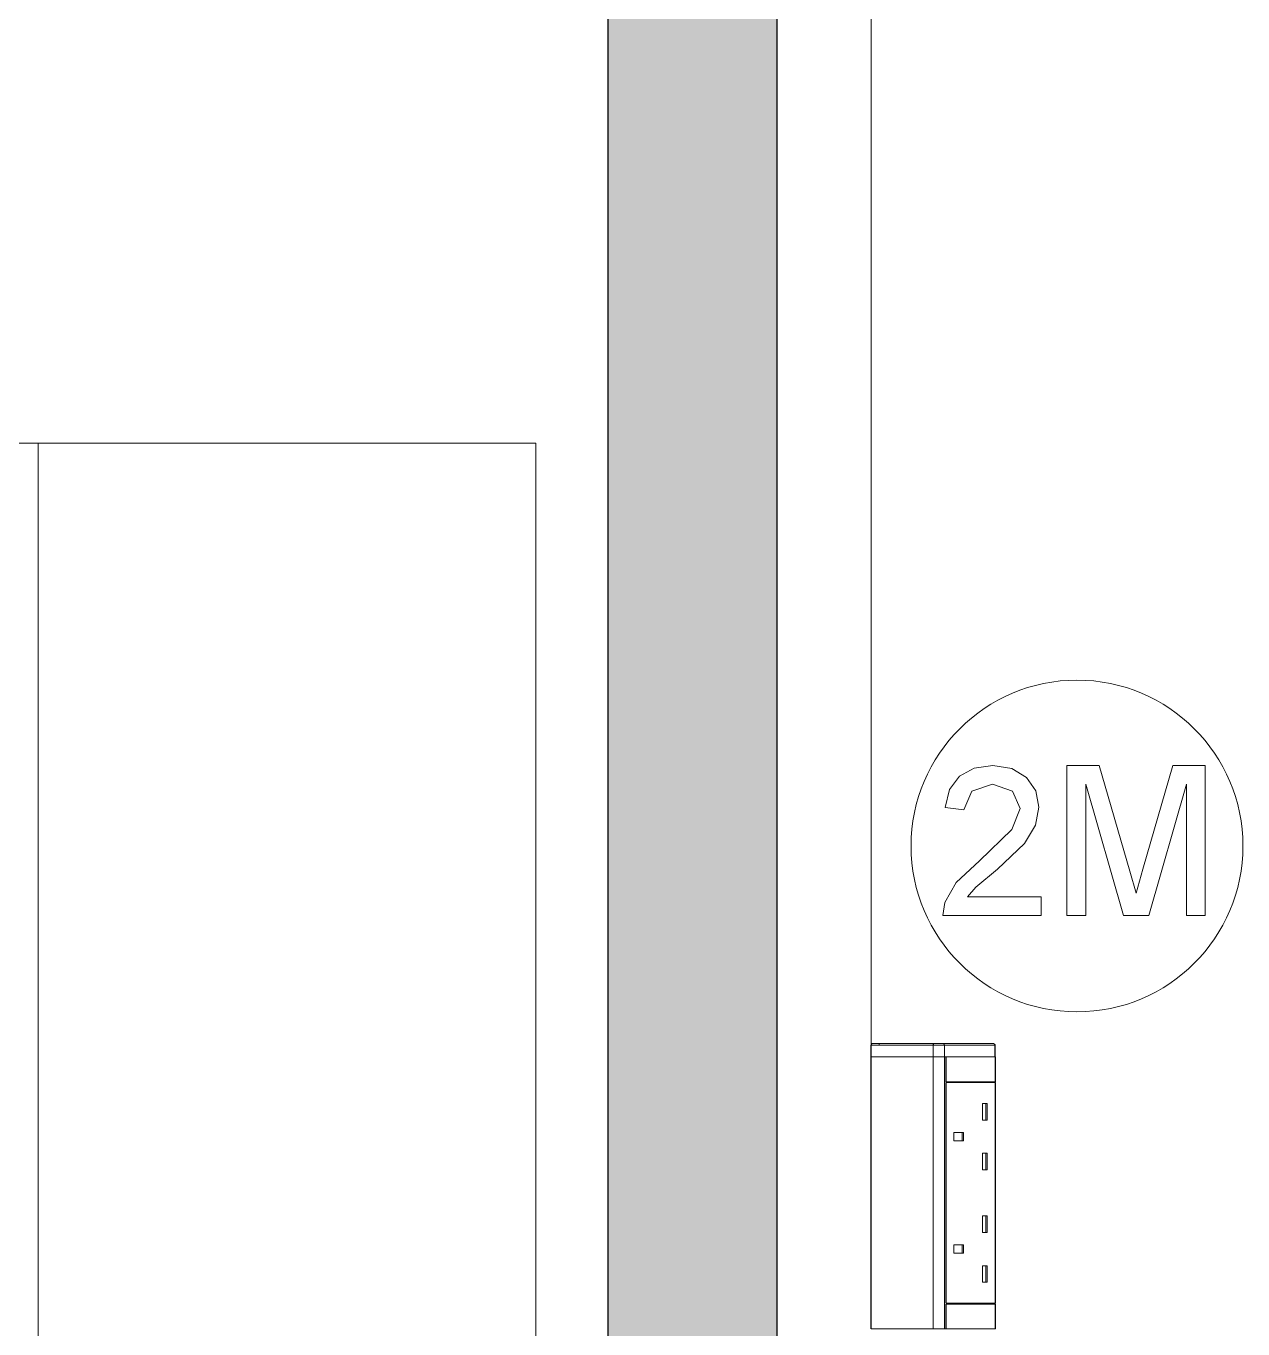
# Model space of a CAD drawing. Header units: millimetres. Extents: x 155927 to 295199, y -4084 to 97293.
# Drawn here: x 183300 to 184034, y 9682 to 10467 of the extents above; entities that cross this region are included whole.
import ezdxf

# ---------------------------------------------------------------- set-up
doc = ezdxf.new("R2010")
doc.units = ezdxf.units.MM
doc.header["$MEASUREMENT"] = 0
for name, color, linetype, lineweight in [('A-WALL-PATT', 7, 'CONTINUOUS', 9), ('I-FURN', 8, 'CONTINUOUS', 9), ('I-WALL', 7, 'CONTINUOUS', 9)]:
    doc.layers.add(name, color=color, linetype=linetype, lineweight=lineweight)

msp = doc.modelspace()

# ---------------------------------------------------------------- hatches: boundary and pattern name
at = {"layer": 'A-WALL-PATT'}
msp.add_hatch(color=256, dxfattribs=at).paths.add_polyline_path([(183650.83, 9369.61), (183752.83, 9369.61), (183752.83, 13505.61), (183650.83, 13505.61), (183650.83, 9475.51)], flags=0)

# ---------------------------------------------------------------- linework, layer by layer
at = {"layer": 'I-FURN'}
for p, q in [((183809.38, 10568.71), (183809.38, 9852.71)), ((183809.38, 9852.71), (183809.38, 10568.71)), ((183307.47, 10215.69), (183137.47, 10215.69)), ((183607.47, 10215.69), (183307.47, 10215.69)), ((183307.47, 10215.69), (183307.47, 9415.69)), ((183607.47, 9415.69), (183607.47, 10215.69)), ((183871.46, 10019.74), (183862.66, 10014.86)), ((183882.82, 10021.37), (183871.46, 10019.74)), ((183894.27, 10019.56), (183882.82, 10021.37)), ((183903.05, 10014.13), (183894.27, 10019.56)), ((183946.9, 10021.37), (183927.46, 10021.37)), ((183927.46, 10021.37), (183927.46, 9930.96)), ((183965.4, 9957.64), (183946.9, 10021.37)), ((183991.36, 10021.37), (183973.17, 9958.75)), ((184010.8, 10021.37), (183991.36, 10021.37)), ((184010.8, 9930.96), (184010.8, 10021.37)), ((183862.66, 10014.86), (183856.74, 10006.87)), ((183870.05, 10005.94), (183882.58, 10010.07)), ((183882.58, 10010.07), (183894.6, 10005.84)), ((183908.64, 10006.02), (183903.05, 10014.13)), ((183938.76, 9930.96), (183938.76, 10010.07)), ((183938.76, 10010.07), (183961.47, 9930.96)), ((183976.79, 9930.96), (183999.5, 10010.07)), ((183999.5, 10010.07), (183999.5, 9930.96)), ((183856.74, 10006.87), (183854, 9995.94)), ((183865.3, 9994.53), (183870.05, 10005.94)), ((183894.6, 10005.84), (183899.2, 9995.48)), ((183910.5, 9996.16), (183908.64, 10006.02)), ((183854, 9995.94), (183865.3, 9994.53)), ((183899.2, 9995.48), (183894.32, 9982.68)), ((183908.49, 9985.45), (183910.5, 9996.16)), ((183901.82, 9974.36), (183908.49, 9985.45)), ((183894.32, 9982.68), (183874.81, 9963.85)), ((183885.63, 9958.88), (183901.82, 9974.36)), ((183874.81, 9963.85), (183860.66, 9950.75)), ((183872.63, 9948.01), (183885.63, 9958.88)), ((183969.13, 9944.33), (183965.4, 9957.64)), ((183973.17, 9958.75), (183969.13, 9944.33)), ((183860.66, 9950.75), (183853.8, 9938.75)), ((183867.53, 9942.26), (183872.63, 9948.01)), ((183853.8, 9938.75), (183852.58, 9930.96)), ((183911.92, 9942.26), (183867.53, 9942.26)), ((183911.92, 9930.96), (183911.92, 9942.26)), ((183852.58, 9930.96), (183911.92, 9930.96)), ((183927.46, 9930.96), (183938.76, 9930.96)), ((183961.47, 9930.96), (183976.79, 9930.96)), ((183999.5, 9930.96), (184010.8, 9930.96)), ((183809.37, 9845.71), (183809.37, 9852.71)), ((183846.84, 9852.71), (183809.38, 9852.71)), ((183809.38, 9852.71), (183809.38, 9845.71)), ((183814.37, 9853.71), (183810.38, 9853.71)), ((183810.38, 9853.71), (183847.4, 9853.71)), ((183814.37, 9853.71), (183814.37, 9852.71)), ((183852.94, 9853.71), (183814.37, 9853.71)), ((183853.76, 9852.71), (183846.84, 9852.71)), ((183846.84, 9852.71), (183846.84, 9845.71)), ((183847.4, 9853.71), (183852.94, 9853.71)), ((183852.94, 9853.71), (183883.22, 9853.71)), ((183852.94, 9853.71), (183883.22, 9853.71)), ((183884.04, 9852.71), (183853.76, 9852.71)), ((183853.76, 9852.71), (183853.76, 9845.71)), ((183883.89, 9853.45), (183883.85, 9853.48)), ((183884.22, 9852.71), (183884.04, 9852.71)), ((183884.04, 9852.71), (183884.04, 9845.71)), ((183884.22, 9852.71), (183884.22, 9845.71)), ((183884.22, 9852.71), (183884.22, 9845.71)), ((183884.22, 9845.71), (183884.22, 9852.71)), ((183809.37, 9681.71), (183809.37, 9845.61)), ((183846.84, 9845.71), (183809.38, 9845.71)), ((183809.38, 9845.61), (183809.38, 9681.71)), ((183809.38, 9845.61), (183846.84, 9845.61)), ((183853.76, 9845.71), (183846.84, 9845.71)), ((183846.84, 9845.61), (183846.84, 9681.71)), ((183846.84, 9845.61), (183853.76, 9845.61)), ((183884.04, 9845.71), (183853.76, 9845.71)), ((183853.76, 9845.61), (183853.76, 9681.71)), ((183854.39, 9845.61), (183853.76, 9845.61)), ((183854.39, 9830.65), (183854.39, 9845.61)), ((183854.59, 9845.65), (183854.59, 9830.65)), ((183884.42, 9845.65), (183854.59, 9845.65)), ((183884.22, 9845.71), (183884.04, 9845.71)), ((183884.22, 9845.61), (183884.22, 9681.71)), ((183884.42, 9830.65), (183884.42, 9845.65)), ((183854.39, 9697.15), (183854.39, 9830.15)), ((183854.59, 9830.65), (183884.42, 9830.65)), ((183854.59, 9830.15), (183854.59, 9697.15)), ((183884.42, 9830.15), (183854.59, 9830.15)), ((183884.04, 9830.15), (183884.04, 9830.65)), ((183884.42, 9697.15), (183884.42, 9830.15)), ((183879.39, 9817.54), (183876.52, 9817.54)), ((183876.52, 9817.54), (183876.52, 9807.54)), ((183878.65, 9817.54), (183878.65, 9807.54)), ((183879.39, 9817.54), (183879.39, 9807.54)), ((183879.39, 9807.54), (183876.52, 9807.54)), ((183859.32, 9795.04), (183859.32, 9800.04)), ((183859.32, 9800.04), (183865.05, 9800.04)), ((183864.31, 9800.04), (183864.31, 9795.04)), ((183865.05, 9800.04), (183865.05, 9795.04)), ((183865.05, 9795.04), (183859.32, 9795.04)), ((183879.39, 9787.54), (183876.52, 9787.54)), ((183876.52, 9787.54), (183876.52, 9777.54)), ((183878.65, 9787.54), (183878.65, 9777.54)), ((183879.39, 9787.54), (183879.39, 9777.54)), ((183879.39, 9777.54), (183876.52, 9777.54)), ((183879.39, 9749.76), (183876.52, 9749.76)), ((183876.52, 9749.76), (183876.52, 9739.76)), ((183878.65, 9749.76), (183878.65, 9739.76)), ((183879.39, 9749.76), (183879.39, 9739.76)), ((183879.39, 9739.76), (183876.52, 9739.76)), ((183865.05, 9732.26), (183859.32, 9732.26)), ((183859.32, 9732.26), (183859.32, 9727.26)), ((183865.05, 9727.26), (183859.32, 9727.26)), ((183864.31, 9732.26), (183864.31, 9727.26)), ((183865.05, 9732.26), (183865.05, 9727.26)), ((183879.39, 9719.76), (183876.52, 9719.76)), ((183876.52, 9719.76), (183876.52, 9709.76)), ((183878.65, 9719.76), (183878.65, 9709.76)), ((183879.39, 9719.76), (183879.39, 9709.76)), ((183879.39, 9709.76), (183876.52, 9709.76)), ((183854.39, 9681.71), (183854.39, 9696.65)), ((183884.42, 9697.15), (183854.59, 9697.15)), ((183854.59, 9696.65), (183854.59, 9681.65)), ((183884.42, 9696.65), (183854.59, 9696.65)), ((183884.04, 9696.65), (183884.04, 9697.15)), ((183884.42, 9681.65), (183884.42, 9696.65)), ((183846.84, 9681.71), (183809.38, 9681.71)), ((183853.76, 9681.71), (183846.84, 9681.71)), ((183854.59, 9681.65), (183852.13, 9681.65)), ((183853.76, 9681.71), (183854.39, 9681.71)), ((183854.59, 9681.65), (183884.42, 9681.65))]:
    msp.add_line(p, q, dxfattribs=at)
at = {"layer": 'I-FURN', "flags": 128}
for points in [[(183810.37, 9853.71), (183810.33, 9853.71), (183810.29, 9853.71), (183810.25, 9853.7), (183810.21, 9853.7), (183810.17, 9853.69), (183810.13, 9853.68), (183810.09, 9853.67), (183810.06, 9853.66), (183810.02, 9853.65), (183809.98, 9853.63), (183809.95, 9853.61), (183809.91, 9853.6), (183809.87, 9853.58), (183809.84, 9853.56), (183809.81, 9853.53), (183809.77, 9853.51), (183809.74, 9853.49), (183809.71, 9853.46), (183809.68, 9853.43), (183809.65, 9853.41), (183809.63, 9853.38), (183809.6, 9853.35), (183809.58, 9853.32), (183809.55, 9853.28), (183809.53, 9853.25), (183809.51, 9853.22), (183809.49, 9853.18), (183809.47, 9853.15), (183809.45, 9853.11), (183809.44, 9853.07), (183809.43, 9853.03), (183809.41, 9853), (183809.4, 9852.96), (183809.39, 9852.92), (183809.39, 9852.88), (183809.38, 9852.84), (183809.38, 9852.8), (183809.37, 9852.76), (183809.37, 9852.72), (183809.37, 9852.71)], [(183814.37, 9853.71), (183814.21, 9853.71), (183814.05, 9853.71), (183813.89, 9853.71), (183813.73, 9853.71), (183813.58, 9853.71), (183813.42, 9853.71), (183813.27, 9853.71), (183813.11, 9853.71), (183812.96, 9853.71), (183812.81, 9853.71), (183812.67, 9853.71), (183812.52, 9853.71), (183812.38, 9853.71), (183812.25, 9853.71), (183812.11, 9853.71), (183811.98, 9853.71), (183811.86, 9853.71), (183811.73, 9853.71), (183811.62, 9853.71), (183811.5, 9853.71), (183811.39, 9853.71), (183811.29, 9853.71), (183811.19, 9853.71), (183811.09, 9853.71), (183811.01, 9853.71), (183810.92, 9853.71), (183810.84, 9853.71), (183810.77, 9853.71), (183810.7, 9853.71), (183810.64, 9853.71), (183810.59, 9853.71), (183810.54, 9853.71), (183810.5, 9853.71), (183810.46, 9853.71), (183810.43, 9853.71), (183810.41, 9853.71), (183810.39, 9853.71), (183810.38, 9853.71), (183810.37, 9853.71)], [(183810.37, 9853.71), (183810.37, 9853.71), (183810.38, 9853.71)], [(183810.38, 9853.71), (183810.66, 9853.71), (183811.07, 9853.71), (183811.62, 9853.71), (183812.3, 9853.71), (183813.12, 9853.71), (183814.07, 9853.71), (183815.15, 9853.71), (183816.36, 9853.71), (183817.69, 9853.71), (183819.15, 9853.71), (183820.73, 9853.71), (183822.44, 9853.71), (183824.25, 9853.71), (183826.19, 9853.71), (183828.23, 9853.71), (183830.38, 9853.71), (183832.64, 9853.71), (183835, 9853.71), (183837.45, 9853.71), (183840, 9853.71), (183842.64, 9853.71), (183845.36, 9853.71), (183847.4, 9853.71)], [(183847.4, 9853.71), (183847.54, 9853.71), (183847.67, 9853.71), (183847.81, 9853.71), (183847.96, 9853.71), (183848.1, 9853.71), (183848.25, 9853.71), (183848.4, 9853.71), (183848.56, 9853.71), (183848.71, 9853.71), (183848.87, 9853.71), (183849.02, 9853.71), (183849.18, 9853.71), (183849.34, 9853.71), (183849.5, 9853.71), (183849.66, 9853.71), (183849.82, 9853.71), (183849.98, 9853.71), (183850.14, 9853.71), (183850.3, 9853.71), (183850.46, 9853.71), (183850.61, 9853.71), (183850.77, 9853.71), (183850.92, 9853.71), (183851.07, 9853.71), (183851.22, 9853.71), (183851.37, 9853.71), (183851.51, 9853.71), (183851.65, 9853.71)], [(183851.65, 9853.71), (183851.79, 9853.71), (183851.92, 9853.71), (183852.05, 9853.71), (183852.18, 9853.71), (183852.3, 9853.71), (183852.42, 9853.71), (183852.53, 9853.71), (183852.64, 9853.71), (183852.74, 9853.71), (183852.84, 9853.71), (183852.94, 9853.71)], [(183884.22, 9852.71), (183884.22, 9852.75), (183884.21, 9852.79), (183884.21, 9852.83), (183884.2, 9852.87), (183884.2, 9852.91), (183884.19, 9852.95), (183884.18, 9852.99), (183884.17, 9853.02), (183884.15, 9853.06), (183884.14, 9853.1), (183884.12, 9853.14), (183884.1, 9853.17), (183884.09, 9853.21)]]:
    msp.add_lwpolyline(points, dxfattribs=at)
at = {"layer": 'I-FURN'}
for start, end in [(0, 180), (180, 0)]:
    msp.add_arc((183933.52, 9972.83), 100, start, end, dxfattribs=at)
at = {"layer": 'I-FURN', "extrusion": (0, 0, -1)}
for centre, major_axis, ratio, start_param, end_param in [((183810.38, 9852.71), (0, -1), 0.998113, 1.570796, 3.141593), ((183847.4, 9852.71), (0, -1), 0.56467, 1.570796, 3.141593), ((183852.94, 9852.71), (0, -1), 0.819152, 3.141593, 4.712389), ((183883.22, 9852.71), (0, 1), 0.819152, 0, 1.570796)]:
    msp.add_ellipse(centre, major_axis=major_axis, ratio=ratio, start_param=start_param, end_param=end_param, dxfattribs=at)
at = {"layer": 'I-WALL', "lineweight": 30}
for p, q in [((183650.83, 13505.61), (183650.83, 9369.61)), ((183752.83, 9369.61), (183752.83, 13505.61))]:
    msp.add_line(p, q, dxfattribs=at)

doc.saveas('drawing.dxf')
